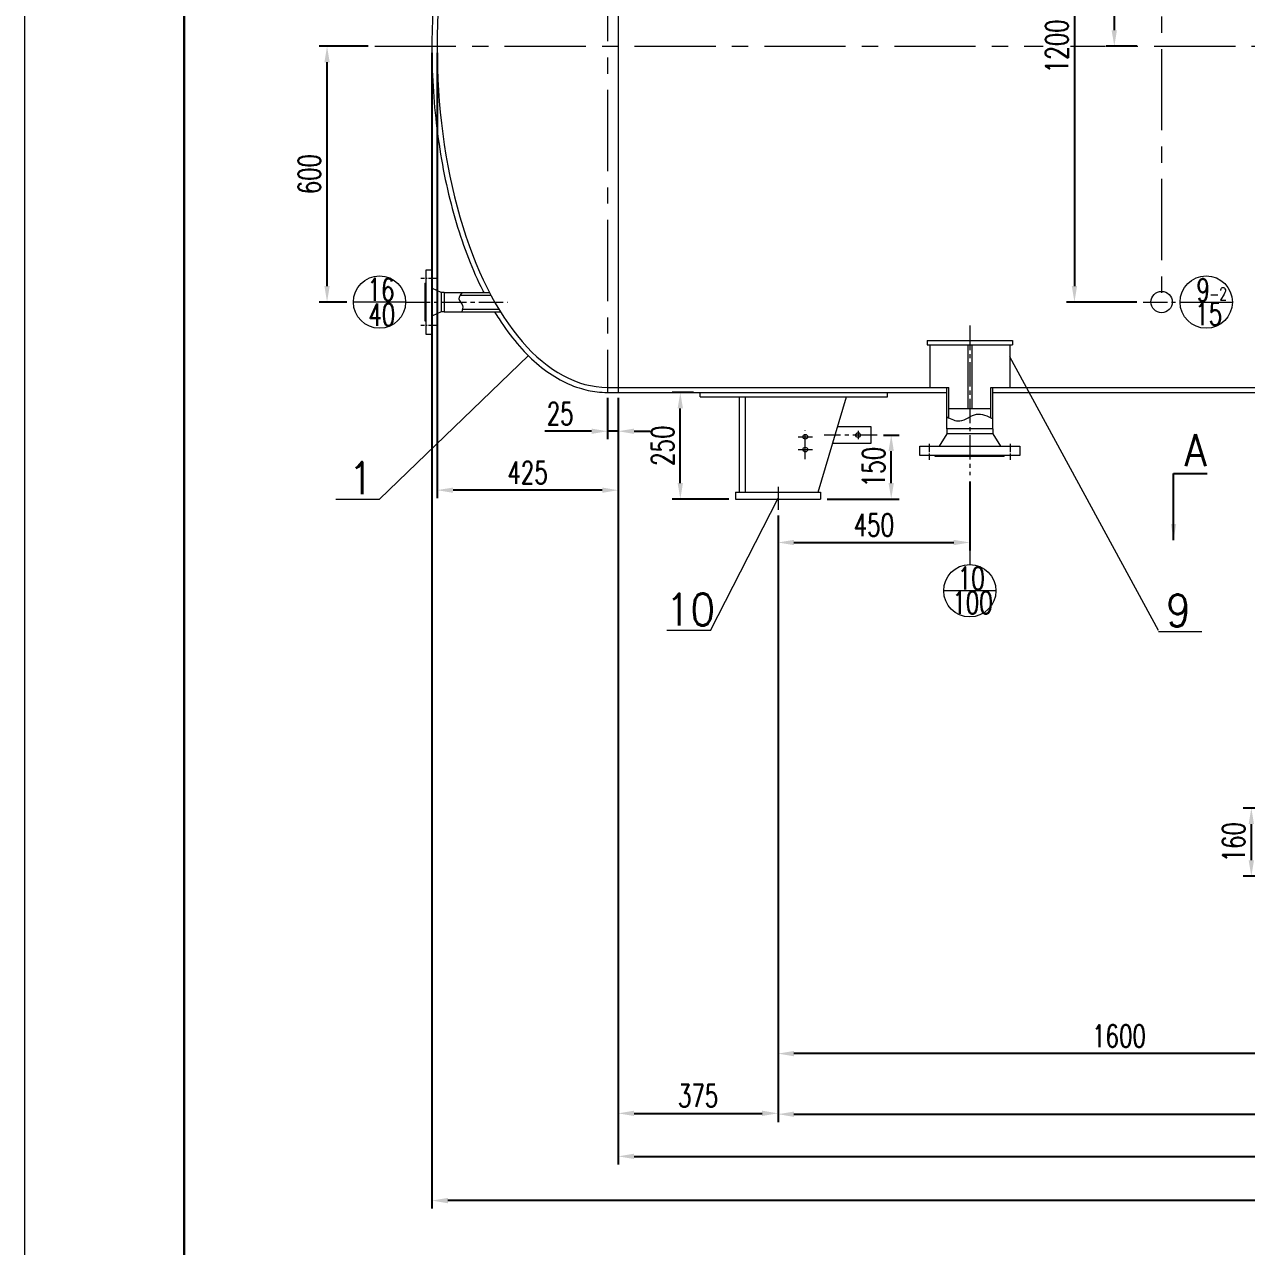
# Model space of a CAD drawing. Header units: millimetres. Extents: x 35105 to 422189, y -71206 to 1224.
# Drawn here: x 401926 to 404793, y -67422 to -64555 of the extents above; entities that cross this region are included whole.
import ezdxf
from ezdxf.enums import TextEntityAlignment as Align

# ---------------------------------------------------------------- set-up
doc = ezdxf.new("R2010")
doc.units = ezdxf.units.MM
doc.linetypes.add('CENTER2', pattern=[28.575, 19.05, -3.175, 3.175, -3.175])
doc.linetypes.add('CENTERX2', pattern=[101.6, 63.5, -12.7, 12.7, -12.7])
doc.layers.get('0').update_dxf_attribs({"lineweight": 18})
doc.layers.get('Defpoints').update_dxf_attribs({"lineweight": 18})
doc.layers.add('BORDER', color=7, linetype='Continuous')
for name, color, linetype, lineweight in [('短点划线', 1, 'CENTER2', 13), ('细实线', 1, 'Continuous', 13), ('长点划线', 1, 'CENTERX2', 13)]:
    doc.layers.add(name, color=color, linetype=linetype, lineweight=lineweight)
doc.styles.add('HZ0', font='TXT.shx', dxfattribs={"width": 0.7, "bigfont": 'gbcbig.shx'})
doc.styles.get("Standard").update_dxf_attribs({"font": 'gbenor.shx', "width": 0.7, "bigfont": 'gbcbig.shx'})
doc.dimstyles.new('15倍', dxfattribs={"dimscale": 15, "dimtxt": 3.5, "dimasz": 2.5, "dimexe": 1.25, "dimexo": 1, "dimgap": 1, "dimtad": 1, "dimdec": 1, "dimdsep": 46, "dimtxsty": 'Standard', "dimcen": 0, "dimclrd": 1, "dimclre": 1, "dimclrt": 1, "dimadec": 0, "dimazin": 0, "dimtfac": 1, "dimtdec": 1, "dimtmove": 2, "dimatfit": 3, "dimfxl": 1, "dimtfill": 1, "dimarcsym": 0})
doc.dimstyles.new('15倍$0', dxfattribs={"dimscale": 15, "dimtxt": 3.5, "dimasz": 2.5, "dimexe": 1.25, "dimexo": 1, "dimgap": 1, "dimtad": 1, "dimdec": 1, "dimdsep": 46, "dimtxsty": 'HZ0', "dimcen": 0, "dimclrd": 1, "dimclre": 1, "dimclrt": 1, "dimadec": 0, "dimazin": 0, "dimtfac": 1, "dimtdec": 1, "dimtmove": 2, "dimatfit": 3, "dimfxl": 1, "dimtfill": 1, "dimarcsym": 0})

# ---------------------------------------------------------------- blocks, each defined once
blk = doc.blocks.new('*D97')
at = {"color": 1, "lineweight": -2, "ltscale": 3, "transparency": 16777216}
for p, q in [((403941.5, -65518.5), (403978.1, -65518.5)), ((403959.4, -65631), (403959.4, -65556)), ((403808.8, -65668.5), (403978.1, -65668.5))]:
    blk.add_line(p, q, dxfattribs=at)
at = {"color": 1, "ltscale": 3, "transparency": 16777216}
for points in [[(403953.1, -65556), (403965.6, -65556), (403959.4, -65518.5)], [(403953.1, -65631), (403965.6, -65631), (403959.4, -65668.5)]]:
    blk.add_solid(points, dxfattribs=at)
at = {"layer": 'Defpoints', "color": 0, "ltscale": 3, "transparency": 16777216}
for p in [(403926.5, -65518.5), (403959.4, -65518.5), (403793.8, -65668.5)]:
    blk.add_point(p, dxfattribs=at)
at = {"color": 1, "ltscale": 3, "transparency": 16777216, "insert": (403918.1, -65593.5), "char_height": 52.5, "attachment_point": 5, "rotation": 90, "style": 'HZ0', "bg_fill": 3, "box_fill_scale": 1.1, "bg_fill_color": 256, "bg_fill_true_color": 13158600, "bg_fill_transparency": 3522}
blk.add_mtext('150', dxfattribs=at)
blk = doc.blocks.new('*D98')
at = {"color": 1, "lineweight": -2, "ltscale": 3, "transparency": 16777216}
for p, q in [((403693.8, -65707.3), (403693.8, -66988.3)), ((405293.8, -66879.9), (405293.8, -66988.3)), ((405256.3, -66969.5), (403731.3, -66969.5))]:
    blk.add_line(p, q, dxfattribs=at)
at = {"color": 1, "ltscale": 3, "transparency": 16777216}
for points in [[(403731.3, -66963.3), (403731.3, -66975.8), (403693.8, -66969.5)], [(405256.3, -66963.3), (405256.3, -66975.8), (405293.8, -66969.5)]]:
    blk.add_solid(points, dxfattribs=at)
at = {"layer": 'Defpoints', "color": 0, "ltscale": 3, "transparency": 16777216}
for p in [(403693.8, -65692.3), (405293.8, -66864.9), (403693.8, -66969.5)]:
    blk.add_point(p, dxfattribs=at)
at = {"color": 1, "ltscale": 3, "transparency": 16777216, "insert": (404493.8, -66928.3), "char_height": 52.5, "attachment_point": 5, "style": 'HZ0', "bg_fill": 3, "box_fill_scale": 1.1, "bg_fill_color": 256, "bg_fill_true_color": 13158600, "bg_fill_transparency": 3212}
blk.add_mtext('1600', dxfattribs=at)
blk = doc.blocks.new('*D99')
at = {"color": 1, "lineweight": -2, "ltscale": 3, "transparency": 16777216}
for p, q in [((403318.8, -65433.5), (403318.8, -67229.3)), ((407768.8, -65433.5), (407768.8, -67229.3)), ((403356.3, -67210.6), (407731.3, -67210.6))]:
    blk.add_line(p, q, dxfattribs=at)
at = {"color": 1, "ltscale": 3, "transparency": 16777216}
for points in [[(403356.3, -67204.3), (403356.3, -67216.8), (403318.8, -67210.6)], [(407731.3, -67204.3), (407731.3, -67216.8), (407768.8, -67210.6)]]:
    blk.add_solid(points, dxfattribs=at)
at = {"layer": 'Defpoints', "color": 0, "ltscale": 3, "transparency": 16777216}
for p in [(403318.8, -65418.5), (407768.8, -65418.5), (407768.8, -67210.6)]:
    blk.add_point(p, dxfattribs=at)
at = {"color": 1, "ltscale": 3, "transparency": 16777216, "insert": (405543.8, -67169.3), "char_height": 52.5, "attachment_point": 5, "style": 'HZ0', "bg_fill": 3, "box_fill_scale": 1.1, "bg_fill_color": 256, "bg_fill_true_color": 13158600, "bg_fill_transparency": 3222}
blk.add_mtext('4450', dxfattribs=at)
blk = doc.blocks.new('*D100')
at = {"color": 1, "lineweight": -2, "ltscale": 3, "transparency": 16777216}
for p, q in [((403318.8, -65431.5), (403318.8, -67128.4)), ((403693.8, -65707.3), (403693.8, -67128.4)), ((403356.3, -67109.6), (403656.3, -67109.6))]:
    blk.add_line(p, q, dxfattribs=at)
at = {"color": 1, "ltscale": 3, "transparency": 16777216}
for points in [[(403356.3, -67103.4), (403356.3, -67115.9), (403318.8, -67109.6)], [(403656.3, -67103.4), (403656.3, -67115.9), (403693.8, -67109.6)]]:
    blk.add_solid(points, dxfattribs=at)
at = {"layer": 'Defpoints', "color": 0, "ltscale": 3, "transparency": 16777216}
for p in [(403318.8, -65416.5), (403693.8, -65692.3), (403693.8, -67109.6)]:
    blk.add_point(p, dxfattribs=at)
at = {"color": 1, "ltscale": 3, "transparency": 16777216, "insert": (403506.3, -67068.4), "char_height": 52.5, "attachment_point": 5, "style": 'HZ0', "bg_fill": 3, "box_fill_scale": 1.1, "bg_fill_color": 256, "bg_fill_true_color": 13158600, "bg_fill_transparency": 3532}
blk.add_mtext('375', dxfattribs=at)
blk = doc.blocks.new('*D102')
at = {"color": 1, "linetype": 'Continuous', "lineweight": -2, "ltscale": 3, "transparency": 16777216}
for p, q in [((404535.5, -64006.5), (404464, -64006.5)), ((404482.8, -64044), (404482.8, -64569)), ((404535.5, -64606.5), (404464, -64606.5))]:
    blk.add_line(p, q, dxfattribs=at)
at = {"color": 1, "ltscale": 3, "transparency": 16777216}
for points in [[(404476.5, -64044), (404489, -64044), (404482.8, -64006.5)], [(404476.5, -64569), (404489, -64569), (404482.8, -64606.5)]]:
    blk.add_solid(points, dxfattribs=at)
at = {"layer": 'Defpoints', "color": 0, "ltscale": 3, "transparency": 16777216}
for p in [(404550.5, -64006.5), (404482.8, -64606.5), (404550.5, -64606.5)]:
    blk.add_point(p, dxfattribs=at)
at = {"color": 1, "ltscale": 3, "transparency": 16777216, "insert": (404441.5, -64306.5), "char_height": 52.5, "attachment_point": 5, "rotation": 90, "style": 'HZ0', "bg_fill": 3, "box_fill_scale": 1.1, "bg_fill_color": 256, "bg_fill_true_color": 13158600, "bg_fill_transparency": 437}
blk.add_mtext('600', dxfattribs=at)
blk = doc.blocks.new('*D103')
at = {"color": 1, "linetype": 'Continuous', "lineweight": -2, "ltscale": 3, "transparency": 16777216}
for p, q in [((404535.5, -64006.5), (404370.5, -64006.5)), ((404389.3, -64044), (404389.3, -65169)), ((404535.5, -65206.5), (404370.5, -65206.5))]:
    blk.add_line(p, q, dxfattribs=at)
at = {"color": 1, "ltscale": 3, "transparency": 16777216}
for points in [[(404383, -64044), (404395.5, -64044), (404389.3, -64006.5)], [(404383, -65169), (404395.5, -65169), (404389.3, -65206.5)]]:
    blk.add_solid(points, dxfattribs=at)
at = {"layer": 'Defpoints', "color": 0, "ltscale": 3, "transparency": 16777216}
for p in [(404550.5, -64006.5), (404389.3, -65206.5), (404550.5, -65206.5)]:
    blk.add_point(p, dxfattribs=at)
at = {"color": 1, "ltscale": 3, "transparency": 16777216, "insert": (404348, -64606.5), "char_height": 52.5, "attachment_point": 5, "rotation": 90, "style": 'HZ0', "bg_fill": 3, "box_fill_scale": 1.1, "bg_fill_color": 256, "bg_fill_true_color": 13158600, "bg_fill_transparency": 527}
blk.add_mtext('1200', dxfattribs=at)
blk = doc.blocks.new('*D123')
at = {"color": 1, "lineweight": -2, "ltscale": 3, "transparency": 16777216}
for p, q in [((403693.8, -65709.3), (403693.8, -67130.4)), ((407393.8, -65709.3), (407393.8, -67130.4)), ((403731.3, -67111.6), (407356.3, -67111.6))]:
    blk.add_line(p, q, dxfattribs=at)
at = {"color": 1, "ltscale": 3, "transparency": 16777216}
for points in [[(403731.3, -67105.4), (403731.3, -67117.9), (403693.8, -67111.6)], [(407356.3, -67105.4), (407356.3, -67117.9), (407393.8, -67111.6)]]:
    blk.add_solid(points, dxfattribs=at)
at = {"layer": 'Defpoints', "color": 0, "ltscale": 3, "transparency": 16777216}
for p in [(403693.8, -65694.3), (407393.8, -65694.3), (407393.8, -67111.6)]:
    blk.add_point(p, dxfattribs=at)
at = {"color": 1, "ltscale": 3, "transparency": 16777216, "insert": (405543.8, -67070.4), "char_height": 52.5, "attachment_point": 5, "style": 'HZ0', "bg_fill": 3, "box_fill_scale": 1.1, "bg_fill_color": 256, "bg_fill_true_color": 13158600, "bg_fill_transparency": 3547}
blk.add_mtext('3700', dxfattribs=at)
blk = doc.blocks.new('*D128')
at = {"color": 1, "lineweight": -2, "ltscale": 3, "transparency": 16777216}
for p, q in [((404143.8, -65627.5), (404143.8, -65789.3)), ((403693.8, -65709.3), (403693.8, -65789.3)), ((403731.3, -65770.5), (404106.3, -65770.5))]:
    blk.add_line(p, q, dxfattribs=at)
at = {"color": 1, "ltscale": 3, "transparency": 16777216}
for points in [[(403731.3, -65764.3), (403731.3, -65776.8), (403693.8, -65770.5)], [(404106.3, -65764.3), (404106.3, -65776.8), (404143.8, -65770.5)]]:
    blk.add_solid(points, dxfattribs=at)
at = {"layer": 'Defpoints', "color": 0, "ltscale": 3, "transparency": 16777216}
for p in [(404143.8, -65612.5), (403693.8, -65694.3), (404143.8, -65770.5)]:
    blk.add_point(p, dxfattribs=at)
at = {"color": 1, "ltscale": 3, "transparency": 16777216, "insert": (403918.8, -65729.3), "char_height": 52.5, "attachment_point": 5, "style": 'HZ0', "bg_fill": 3, "box_fill_scale": 1.1, "bg_fill_color": 256, "bg_fill_true_color": 13158600, "bg_fill_transparency": 3482}
blk.add_mtext('450', dxfattribs=at)
blk = doc.blocks.new('*D130')
at = {"color": 1, "lineweight": -2, "ltscale": 3, "transparency": 16777216}
for p, q in [((403495.8, -65418.5), (403445.8, -65418.5)), ((403464.6, -65631), (403464.6, -65456)), ((403578.8, -65668.5), (403445.8, -65668.5))]:
    blk.add_line(p, q, dxfattribs=at)
at = {"color": 1, "ltscale": 3, "transparency": 16777216}
for points in [[(403458.3, -65456), (403470.8, -65456), (403464.6, -65418.5)], [(403458.3, -65631), (403470.8, -65631), (403464.6, -65668.5)]]:
    blk.add_solid(points, dxfattribs=at)
at = {"layer": 'Defpoints', "color": 0, "ltscale": 3, "transparency": 16777216}
for p in [(403464.6, -65418.5), (403510.8, -65418.5), (403593.8, -65668.5)]:
    blk.add_point(p, dxfattribs=at)
at = {"color": 1, "ltscale": 3, "transparency": 16777216, "insert": (403423.3, -65543.5), "char_height": 52.5, "attachment_point": 5, "rotation": 90, "style": 'HZ0', "bg_fill": 3, "box_fill_scale": 1.1, "bg_fill_color": 256, "bg_fill_true_color": 13158600, "bg_fill_transparency": 3482}
blk.add_mtext('250', dxfattribs=at)
blk = doc.blocks.new('*D203')
at = {"color": 1, "linetype": 'Continuous', "lineweight": -2, "ltscale": 3, "transparency": 16777216}
for p, q in [((405018.8, -66393.5), (404785.5, -66393.5)), ((404804.3, -66516), (404804.3, -66431)), ((405278.8, -66553.5), (404785.5, -66553.5))]:
    blk.add_line(p, q, dxfattribs=at)
at = {"color": 1, "ltscale": 3, "transparency": 16777216}
for points in [[(404798, -66431), (404810.5, -66431), (404804.3, -66393.5)], [(404798, -66516), (404810.5, -66516), (404804.3, -66553.5)]]:
    blk.add_solid(points, dxfattribs=at)
at = {"layer": 'Defpoints', "color": 0, "ltscale": 3, "transparency": 16777216}
for p in [(404804.3, -66393.5), (405033.8, -66393.5), (405293.8, -66553.5)]:
    blk.add_point(p, dxfattribs=at)
at = {"color": 1, "ltscale": 3, "transparency": 16777216, "insert": (404763, -66473.5), "char_height": 52.5, "attachment_point": 5, "rotation": 90, "style": 'HZ0', "bg_fill": 3, "box_fill_scale": 1.1, "bg_fill_color": 256, "bg_fill_true_color": 13158600, "bg_fill_transparency": 3837}
blk.add_mtext('160', dxfattribs=at)
blk = doc.blocks.new('*D206')
at = {"color": 1, "linetype": 'Continuous', "lineweight": -2, "ltscale": 3, "transparency": 16777216}
for p, q in [((403293.8, -65431.5), (403293.8, -65528.3)), ((403318.8, -65431.5), (403318.8, -65528.3)), ((403256.3, -65509.5), (403147.1, -65509.5)), ((403318.8, -65509.5), (403293.8, -65509.5)), ((403356.3, -65509.5), (403393.8, -65509.5))]:
    blk.add_line(p, q, dxfattribs=at)
at = {"color": 1, "ltscale": 3, "transparency": 16777216}
for points in [[(403256.3, -65503.3), (403256.3, -65515.8), (403293.8, -65509.5)], [(403356.3, -65503.3), (403356.3, -65515.8), (403318.8, -65509.5)]]:
    blk.add_solid(points, dxfattribs=at)
at = {"layer": 'Defpoints', "color": 0, "ltscale": 3, "transparency": 16777216}
for p in [(403293.8, -65416.5), (403318.8, -65416.5), (403293.8, -65509.5)]:
    blk.add_point(p, dxfattribs=at)
at = {"color": 1, "ltscale": 3, "transparency": 16777216, "insert": (403182.9, -65468.3), "char_height": 52.5, "attachment_point": 5, "style": 'HZ0', "bg_fill": 3, "box_fill_scale": 1.1, "bg_fill_color": 256, "bg_fill_true_color": 13158600, "bg_fill_transparency": 3667}
blk.add_mtext('25', dxfattribs=at)
blk = doc.blocks.new('*D207')
at = {"color": 1, "linetype": 'Continuous', "lineweight": -2, "ltscale": 3, "transparency": 16777216}
for p, q in [((402893.8, -64621.5), (402893.8, -65666.6)), ((403318.8, -65431.5), (403318.8, -65666.6)), ((403281.3, -65647.8), (402931.3, -65647.8))]:
    blk.add_line(p, q, dxfattribs=at)
at = {"color": 1, "ltscale": 3, "transparency": 16777216}
for points in [[(402931.3, -65641.6), (402931.3, -65654.1), (402893.8, -65647.8)], [(403281.3, -65641.6), (403281.3, -65654.1), (403318.8, -65647.8)]]:
    blk.add_solid(points, dxfattribs=at)
at = {"layer": 'Defpoints', "color": 0, "ltscale": 3, "transparency": 16777216}
for p in [(402893.8, -64606.5), (403318.8, -65416.5), (402893.8, -65647.8)]:
    blk.add_point(p, dxfattribs=at)
at = {"color": 1, "ltscale": 3, "transparency": 16777216, "insert": (403106.3, -65606.6), "char_height": 52.5, "attachment_point": 5, "style": 'HZ0', "bg_fill": 3, "box_fill_scale": 1.1, "bg_fill_color": 256, "bg_fill_true_color": 13158600, "bg_fill_transparency": 3842}
blk.add_mtext('425', dxfattribs=at)
blk = doc.blocks.new('*D211')
at = {"color": 1, "linetype": 'Continuous', "lineweight": -2, "ltscale": 3, "transparency": 16777216}
for p, q in [((402881.8, -64621.6), (402881.8, -67333)), ((408205.8, -64621.5), (408205.8, -67333)), ((408168.3, -67314.3), (402919.3, -67314.3))]:
    blk.add_line(p, q, dxfattribs=at)
at = {"color": 1, "ltscale": 3, "transparency": 16777216}
for points in [[(402919.3, -67308), (402919.3, -67320.5), (402881.8, -67314.3)], [(408168.3, -67308), (408168.3, -67320.5), (408205.8, -67314.3)]]:
    blk.add_solid(points, dxfattribs=at)
at = {"layer": 'Defpoints', "color": 0, "ltscale": 3, "transparency": 16777216}
for p in [(402881.8, -64606.6), (408205.8, -64606.5), (402881.8, -67314.3)]:
    blk.add_point(p, dxfattribs=at)
at = {"color": 1, "ltscale": 3, "transparency": 16777216, "insert": (405543.8, -67273), "char_height": 52.5, "attachment_point": 5, "style": 'HZ0', "bg_fill": 3, "box_fill_scale": 1.1, "bg_fill_color": 256, "bg_fill_true_color": 13158600, "bg_fill_transparency": 3922}
blk.add_mtext('～5324', dxfattribs=at)
blk = doc.blocks.new('*D221')
at = {"color": 1, "linetype": 'Continuous', "lineweight": -2, "ltscale": 3, "transparency": 16777216}
for p, q in [((402732.6, -64606.5), (402617, -64606.5)), ((402635.8, -65169), (402635.8, -64644)), ((402682.5, -65206.5), (402617, -65206.5))]:
    blk.add_line(p, q, dxfattribs=at)
at = {"color": 1, "ltscale": 3, "transparency": 16777216}
for points in [[(402629.5, -64644), (402642, -64644), (402635.8, -64606.5)], [(402629.5, -65169), (402642, -65169), (402635.8, -65206.5)]]:
    blk.add_solid(points, dxfattribs=at)
at = {"layer": 'Defpoints', "color": 0, "ltscale": 3, "transparency": 16777216}
for p in [(402635.8, -64606.5), (402747.6, -64606.5), (402697.5, -65206.5)]:
    blk.add_point(p, dxfattribs=at)
at = {"color": 1, "ltscale": 3, "transparency": 16777216, "insert": (402594.5, -64906.5), "char_height": 52.5, "attachment_point": 5, "rotation": 90, "style": 'HZ0', "bg_fill": 3, "box_fill_scale": 1.1, "bg_fill_color": 256, "bg_fill_true_color": 13158600, "bg_fill_transparency": 1167}
blk.add_mtext('600', dxfattribs=at)

msp = doc.modelspace()

# ---------------------------------------------------------------- linework, layer by layer
at = {"ltscale": 3}
for p, q in [((403318.77, -63794.55), (403318.77, -65418.55)), ((404043.77, -65296.55), (404243.77, -65296.55)), ((404043.77, -65296.55), (404043.77, -65306.55)), ((404043.77, -65306.55), (404243.77, -65306.55)), ((404243.77, -65296.55), (404243.77, -65306.55)), ((403293.77, -65406.55), (404094.77, -65406.55)), ((403293.77, -65418.55), (404089.77, -65418.55)), ((403510.77, -65428.55), (403510.77, -65418.55)), ((403510.77, -65428.55), (403950.77, -65428.55)), ((403603.77, -65652.55), (403603.77, -65428.55)), ((403617.77, -65652.55), (403617.77, -65428.55)), ((403787.77, -65652.55), (403854.78, -65428.55)), ((403950.77, -65428.55), (403950.77, -65418.55)), ((404192.77, -65406.55), (405033.77, -65406.55)), ((404197.77, -65418.55), (405033.77, -65418.55)), ((404094.77, -65456.55), (404192.77, -65456.55)), ((403833.84, -65498.55), (403911.68, -65498.55)), ((403911.68, -65498.55), (403911.68, -65538.55)), ((403911.68, -65538.55), (403821.88, -65538.55)), ((403593.77, -65652.55), (403793.77, -65652.55)), ((403593.77, -65652.55), (403593.77, -65668.55)), ((403793.77, -65652.55), (403793.77, -65668.55)), ((403593.77, -65668.55), (403793.77, -65668.55))]:
    msp.add_line(p, q, dxfattribs=at)
msp.add_line((402865.44, -65162.55), (402865.44, -65250.55))
at = {"color": 4, "ltscale": 3}
for p, q in [((402820.18, -65206.55), (402697.54, -65206.55)), ((404637.08, -65206.55), (404759.72, -65206.55))]:
    msp.add_line(p, q, dxfattribs=at)
for centre in [(402758.86, -65206.55), (404698.4, -65206.55)]:
    msp.add_circle(centre, 61.32, dxfattribs=at)
at = {"ltscale": 3}
for centre, radius in [((404593.77, -65206.55), 25), ((403757.77, -65522.55), 5.5), ((403881.68, -65518.55), 5.5), ((403757.77, -65552.55), 5.5)]:
    msp.add_circle(centre, radius, dxfattribs=at)
msp.add_ellipse((403293.77, -64606.55), major_axis=(0, 800), ratio=0.5, start_param=0, end_param=3.1415927, dxfattribs=at)
for points, knots in [([(403293.77, -63794.55), (403282.7, -63794.55), (403271.62, -63795.42), (403249.58, -63798.88), (403238.6, -63801.47), (403216.85, -63808.35), (403206.07, -63812.63), (403178.45, -63825.86), (403161.81, -63836.08), (403129.47, -63860.43), (403113.76, -63874.56), (403083.45, -63906.5), (403068.85, -63924.31), (403040.96, -63963.29), (403027.66, -63984.47), (403002.53, -64029.89), (402990.69, -64054.13), (402968.66, -64105.29), (402958.46, -64132.22), (402939.83, -64188.34), (402931.4, -64217.55), (402916.43, -64277.79), (402909.89, -64308.83), (402898.81, -64372.26), (402894.26, -64404.66), (402887.22, -64470.33), (402884.72, -64503.59), (402881.83, -64570.48), (402881.43, -64604.1), (402882.72, -64671.18), (402884.42, -64704.65), (402889.88, -64770.9), (402893.65, -64803.69), (402903.21, -64868.09), (402909, -64899.71), (402922.5, -64961.29), (402930.22, -64991.24), (402947.48, -65049.05), (402957.02, -65076.89), (402977.79, -65130.05), (402989.01, -65155.36), (403001.82, -65180.83), (403002.64, -65182.44), (403003.46, -65184.05)], [0, 0, 0, 0, 0.0783611, 0.0783611, 0.1567223, 0.1567223, 0.2350834, 0.2350834, 0.3600198, 0.3600198, 0.4849562, 0.4849562, 0.6098925, 0.6098925, 0.7348289, 0.7348289, 0.8597653, 0.8597653, 0.9847017, 0.9847017, 1.109638, 1.109638, 1.2345744, 1.2345744, 1.3595108, 1.3595108, 1.4844472, 1.4844472, 1.6093836, 1.6093836, 1.7343199, 1.7343199, 1.8592563, 1.8592563, 1.9841927, 1.9841927, 2.1091291, 2.1091291, 2.2340655, 2.2340655, 2.3590018, 2.3590018, 2.3674849, 2.3674849, 2.3674849, 2.3674849]), ([(403028.46, -65229.05), (403031.99, -65234.89), (403035.57, -65240.61), (403052.64, -65266.97), (403066.76, -65286.1), (403096.19, -65320.8), (403111.49, -65336.38), (403143.11, -65363.69), (403159.41, -65375.43), (403192.81, -65394.84), (403209.89, -65402.51), (403241.07, -65412.44), (403255.06, -65415.48), (403277.33, -65418.07), (403285.55, -65418.55), (403293.77, -65418.55)], [2.45021598, 2.45021598, 2.45021598, 2.45021598, 2.48393821, 2.48393821, 2.60887458, 2.60887458, 2.73381096, 2.73381096, 2.85874734, 2.85874734, 2.98368372, 2.98368372, 3.08340018, 3.08340018, 3.14159265, 3.14159265, 3.14159265, 3.14159265])]:
    msp.add_open_spline(points, degree=3, knots=knots, dxfattribs=at)
at = {"layer": 'BORDER', "linetype": 'Continuous', "lineweight": 30, "ltscale": 5}
msp.add_lwpolyline([(402300.81, -62445.86), (414375.81, -62445.86), (414375.81, -71055.86), (402300.81, -71055.86)], close=True, dxfattribs=at)
at = {"layer": '短点划线', "ltscale": 3}
for p, q in [((402820.18, -65206.55), (403059.19, -65206.55)), ((404550.47, -65206.55), (404637.08, -65206.55)), ((403757.77, -65574.93), (403757.77, -65507.7)), ((403881.68, -65508.62), (403881.68, -65528.48)), ((403740.91, -65522.55), (403774.64, -65522.55)), ((403926.49, -65518.55), (403802.43, -65518.55)), ((403740.91, -65552.55), (403774.64, -65552.55)), ((403693.77, -65639.61), (403693.77, -65694.29))]:
    msp.add_line(p, q, dxfattribs=at)
at = {"layer": '细实线', "color": 6}
for p, q in [((402758.53, -65668.65), (403108.07, -65332.23)), ((402656.49, -65668.65), (402758.53, -65668.65))]:
    msp.add_line(p, q, dxfattribs=at)
at = {"layer": '细实线'}
msp.add_lwpolyline([(401925.81, -71205.86), (414525.81, -71205.86), (414525.81, -62295.86), (401925.81, -62295.86)], close=True, dxfattribs=at)
at = {"layer": '长点划线', "ltscale": 3}
for p, q in [((403293.77, -63794.55), (403293.77, -65418.55)), ((404593.77, -64003.4), (404593.77, -65209.7)), ((402747.58, -64606.55), (408403.41, -64606.55))]:
    msp.add_line(p, q, dxfattribs=at)

# ---------------------------------------------------------------- texts
at = {"color": 4, "lineweight": 25, "style": 'HZ0', "width": 0.7}
for s, p in [('16', (402730.84, -65203.56)), ('40', (402732.93, -65262.12))]:
    msp.add_text(s, height=52.5, rotation=360, dxfattribs=at).set_placement(p)
for s, height, p in [('9', 52.5, (404675.77, -65204.26)), ('-2', 30, (404705.55, -65202.35)), ('15', 52.5, (404672.67, -65260.56))]:
    msp.add_text(s, height=height, dxfattribs=at).set_placement(p)
at = {"layer": '细实线', "color": 6, "style": 'HZ0', "width": 0.9}
msp.add_text('1', height=75, dxfattribs=at).set_placement((402714.88, -65656.95), align=Align.CENTER)

# ---------------------------------------------------------------- next in the draw order: dimensions: what is measured, and where the dimension line sits
at = {"ltscale": 3}
for base, p1, p2, override, picture, middle in [((404482.78, -64606.55), (404550.47, -64006.55), (404550.47, -64606.55), {"dimfxl": 2, "dimtfill": 1, "dimarcsym": 1}, '*D102', (404441.53, -64306.55)), ((402635.79, -64606.55), (402697.54, -65206.55), (402747.58, -64606.55), {"dimtmove": 0, "dimfxl": 2, "dimarcsym": 1}, '*D221', (402594.54, -64906.55))]:
    dim = msp.add_linear_dim(base=base, p1=p1, p2=p2, angle=90, dimstyle='15倍$0', override=override, dxfattribs=at)
    dim.commit()
    dim.dimension.update_dxf_attribs({"geometry": picture, "text_midpoint": middle})
dim = msp.add_linear_dim(base=(403959.39, -65518.55), p1=(403793.77, -65668.55), p2=(403926.49, -65518.55), angle=90, dimstyle='15倍$0', dxfattribs=at)
dim.commit()
dim.dimension.update_dxf_attribs({"geometry": '*D97', "text_midpoint": (403918.14, -65593.55)})
dim = msp.add_linear_dim(base=(403693.77, -66969.54), p1=(405293.77, -66864.86), p2=(403693.77, -65692.29), dimstyle='15倍$0', dxfattribs=at)
dim.commit()
dim.dimension.update_dxf_attribs({"geometry": '*D98', "text_midpoint": (404493.77, -66928.29)})

# ---------------------------------------------------------------- next in the draw order: dimensions: what is measured, and where the dimension line sits
dim = msp.add_linear_dim(base=(404389.29, -65206.55), p1=(404550.47, -64006.55), p2=(404550.47, -65206.55), angle=90, dimstyle='15倍$0', override={"dimfxl": 2, "dimtfill": 1, "dimarcsym": 1}, dxfattribs=at)
dim.commit()
dim.dimension.update_dxf_attribs({"geometry": '*D103', "text_midpoint": (404348.04, -64606.55)})
dim = msp.add_linear_dim(base=(407768.77, -67210.59), p1=(403318.77, -65418.55), p2=(407768.77, -65418.55), dimstyle='15倍$0', dxfattribs=at)
dim.commit()
dim.dimension.update_dxf_attribs({"geometry": '*D99', "text_midpoint": (405543.77, -67169.34)})

# ---------------------------------------------------------------- next in the draw order: linework, layer by layer
for p, q in [((404049.77, -65306.55), (404049.77, -65406.55)), ((404138.77, -65306.55), (404138.77, -65456.55)), ((404148.77, -65306.55), (404148.77, -65456.55)), ((404237.77, -65306.55), (404237.77, -65406.55)), ((404089.77, -65503.55), (404089.77, -65406.55)), ((404094.77, -65478.43), (404094.77, -65406.55)), ((404192.77, -65477.93), (404192.77, -65406.55)), ((404197.77, -65503.55), (404197.77, -65406.55))]:
    msp.add_line(p, q, dxfattribs=at)
for p, q in [((404089.77, -65515.55), (404072.04, -65544.55)), ((404197.77, -65503.55), (404089.77, -65503.55)), ((404089.77, -65503.55), (404089.77, -65515.55)), ((404197.77, -65515.55), (404089.77, -65515.55)), ((404197.77, -65503.55), (404197.77, -65515.55)), ((404197.77, -65515.55), (404215.51, -65544.55)), ((404026.27, -65544.55), (404261.27, -65544.55)), ((404026.27, -65566.55), (404026.27, -65544.55)), ((404261.27, -65544.55), (404261.27, -65566.55)), ((404261.27, -65566.55), (404026.27, -65566.55)), ((404062.77, -65568.55), (404062.77, -65566.55)), ((404224.77, -65568.55), (404062.77, -65568.55)), ((404224.77, -65568.55), (404224.77, -65566.55))]:
    msp.add_line(p, q)
at = {"layer": '短点划线', "ltscale": 3}
msp.add_line((404143.77, -65261.87), (404143.77, -65612.55), dxfattribs=at)
at = {"layer": '短点划线'}
for p, q in [((404048.77, -65539.46), (404048.77, -65576.5)), ((404238.77, -65539.46), (404238.77, -65576.5))]:
    msp.add_line(p, q, dxfattribs=at)
at = {"layer": '细实线', "ltscale": 3}
msp.add_spline([(404089.77, -65475.99), (404120.3, -65485.17), (404159.66, -65469.74), (404197.77, -65480.4)], degree=3, dxfattribs=at)

# ---------------------------------------------------------------- next in the draw order: texts
at = {"layer": '细实线', "color": 6, "style": 'HZ0', "width": 0.9}
msp.add_text('A', height=75, dxfattribs=at).set_placement((404647.52, -65591.55))

# ---------------------------------------------------------------- next in the draw order: dimensions: what is measured, and where the dimension line sits
at = {"ltscale": 3}
dim = msp.add_linear_dim(base=(403693.77, -67109.61), p1=(403318.77, -65416.55), p2=(403693.77, -65692.29), dimstyle='15倍$0', dxfattribs=at)
dim.commit()
dim.dimension.update_dxf_attribs({"geometry": '*D100', "text_midpoint": (403506.27, -67068.36)})

# ---------------------------------------------------------------- next in the draw order: linework, layer by layer
at = {"layer": '细实线', "color": 6}
msp.add_line((403535.02, -65977), (403432.97, -65977), dxfattribs=at)

# ---------------------------------------------------------------- next in the draw order: texts
at = {"layer": '细实线', "color": 6, "style": 'HZ0', "width": 0.9}
msp.add_text('10', height=75, dxfattribs=at).set_placement((403488.22, -65965.29), align=Align.CENTER)

# ---------------------------------------------------------------- next in the draw order: dimensions: what is measured, and where the dimension line sits
at = {"ltscale": 3}
dim = msp.add_linear_dim(base=(403464.56, -65418.55), p1=(403593.77, -65668.55), p2=(403510.77, -65418.55), angle=90, dimstyle='15倍$0', override={"dimtmove": 0}, dxfattribs=at)
dim.commit()
dim.dimension.update_dxf_attribs({"geometry": '*D130', "text_midpoint": (403423.31, -65543.55)})
dim = msp.add_linear_dim(base=(407393.77, -67111.61), p1=(403693.77, -65694.29), p2=(407393.77, -65694.29), dimstyle='15倍$0', override={"dimtmove": 0}, dxfattribs=at)
dim.commit()
dim.dimension.update_dxf_attribs({"geometry": '*D123', "text_midpoint": (405543.77, -67070.36)})

# ---------------------------------------------------------------- next in the draw order: linework, layer by layer
at = {"color": 4, "ltscale": 3}
msp.add_line((404205.1, -65883.68), (404082.45, -65883.68), dxfattribs=at)
msp.add_circle((404143.77, -65883.68), 61.32, dxfattribs=at)
at = {"layer": '细实线', "color": 6}
for p, q in [((404586.15, -65977), (404237.77, -65335.16)), ((404586.15, -65979), (404688.2, -65979))]:
    msp.add_line(p, q, dxfattribs=at)

# ---------------------------------------------------------------- next in the draw order: texts
at = {"color": 4, "lineweight": 25, "style": 'HZ0', "width": 0.7}
for s, p in [('10', (404115.75, -65880.69)), ('100', (404102.96, -65937.69))]:
    msp.add_text(s, height=52.5, rotation=360, dxfattribs=at).set_placement(p)
at = {"layer": '细实线', "color": 6, "style": 'HZ0', "width": 0.9}
msp.add_text('9', height=75, dxfattribs=at).set_placement((404632.94, -65967.29), align=Align.CENTER)

# ---------------------------------------------------------------- next in the draw order: dimensions: what is measured, and where the dimension line sits
at = {"ltscale": 3}
for base, p1, p2, override, picture, middle in [((403293.77, -65509.52), (403318.77, -65416.55), (403293.77, -65416.55), {"dimtmove": 0, "dimfxl": 2, "dimarcsym": 1}, '*D206', (403182.95, -65468.27)), ((404143.77, -65770.55), (403693.77, -65694.29), (404143.77, -65612.55), {"dimtmove": 0}, '*D128', (403918.77, -65729.3))]:
    dim = msp.add_linear_dim(base=base, p1=p1, p2=p2, dimstyle='15倍$0', override=override, dxfattribs=at)
    dim.commit()
    dim.dimension.update_dxf_attribs({"geometry": picture, "text_midpoint": middle})
dim = msp.add_linear_dim(base=(404804.3, -66393.55), p1=(405293.77, -66553.55), p2=(405033.77, -66393.55), angle=90, dimstyle='15倍$0', override={"dimfxl": 2, "dimtfill": 1, "dimarcsym": 1}, dxfattribs=at)
dim.commit()
dim.dimension.update_dxf_attribs({"geometry": '*D203', "text_midpoint": (404763.05, -66473.55)})

# ---------------------------------------------------------------- next in the draw order: leaders
msp.add_leader([(404621.8, -65764.96), (404621.8, -65608.99), (404700.61, -65608.99)], dimstyle='15倍', override={"dimgap": 1, "dimtad": 1, "dimtmove": 0}, dxfattribs=at)

# ---------------------------------------------------------------- next in the draw order: linework, layer by layer
at = {"color": 4, "ltscale": 3}
msp.add_line((404143.77, -65789.3), (404143.77, -65822.35), dxfattribs=at)
at = {"layer": '细实线', "color": 6}
msp.add_line((403535.02, -65977), (403693.77, -65666.55), dxfattribs=at)

# ---------------------------------------------------------------- next in the draw order: dimensions: what is measured, and where the dimension line sits
at = {"ltscale": 3}
dim = msp.add_linear_dim(base=(402893.77, -65647.8), p1=(403318.77, -65416.55), p2=(402893.77, -64606.55), dimstyle='15倍$0', override={"dimtmove": 0, "dimfxl": 2, "dimarcsym": 1}, dxfattribs=at)
dim.commit()
dim.dimension.update_dxf_attribs({"geometry": '*D207', "text_midpoint": (403106.27, -65606.55)})

# ---------------------------------------------------------------- next in the draw order: dimensions: what is measured, and where the dimension line sits
dim = msp.add_linear_dim(base=(402881.77, -67314.26), p1=(408205.77, -64606.55), p2=(402881.77, -64606.56), text='～<>', dimstyle='15倍$0', override={"dimtmove": 0, "dimfxl": 2, "dimarcsym": 1}, dxfattribs=at)
dim.commit()
dim.dimension.update_dxf_attribs({"geometry": '*D211', "text_midpoint": (405543.77, -67273.01)})

# ---------------------------------------------------------------- next in the draw order: linework, layer by layer
for p, q in [((402867.44, -65131.55), (402867.44, -65281.55)), ((402883.44, -65131.55), (402867.44, -65131.55)), ((402883.44, -65281.55), (402883.44, -65131.55)), ((402865.44, -65162.55), (402867.44, -65162.55)), ((402903.44, -65184.05), (402883.44, -65174.55)), ((402910.44, -65184.05), (402903.44, -65184.05)), ((402903.44, -65184.05), (402903.44, -65229.05)), ((402910.44, -65184.05), (402910.44, -65229.05)), ((402903.44, -65229.05), (402883.44, -65238.55)), ((402910.44, -65229.05), (402903.44, -65229.05)), ((402865.44, -65250.55), (402867.44, -65250.55)), ((402867.44, -65281.55), (402883.44, -65281.55))]:
    msp.add_line(p, q)
for p, q in [((402910.44, -65184.05), (403016.97, -65184.05)), ((402948.24, -65190.05), (403020.13, -65190.05)), ((402910.44, -65229.05), (403042.53, -65229.05)), ((402953.62, -65223.05), (403038.86, -65223.05))]:
    msp.add_line(p, q, dxfattribs=at)
msp.add_spline([(402953.03, -65184.05), (402945.16, -65198.96), (402953.82, -65214.7), (402951.74, -65229.05)], degree=3, dxfattribs=at)
at = {"layer": '短点划线'}
for p, q in [((402893.16, -65151.55), (402856.12, -65151.55)), ((402893.16, -65261.55), (402856.12, -65261.55))]:
    msp.add_line(p, q, dxfattribs=at)

doc.saveas('drawing.dxf')
